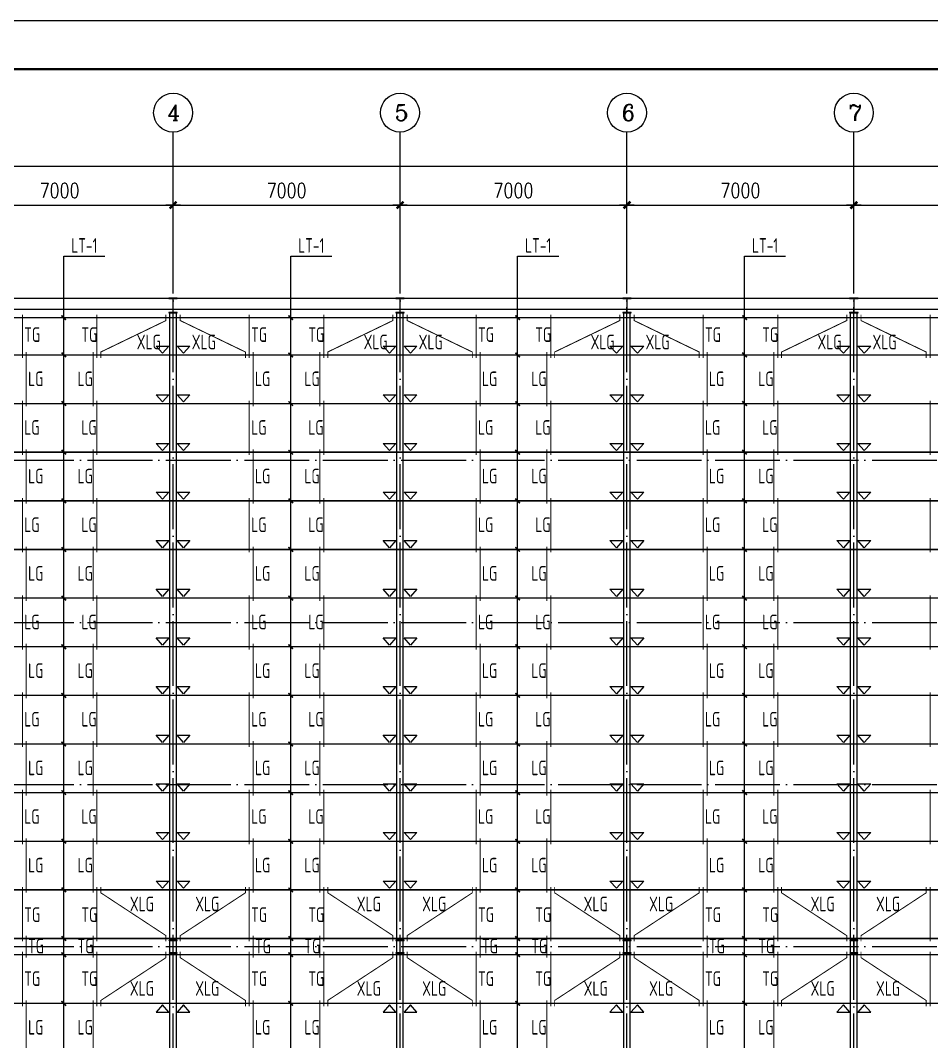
# Model space of a CAD drawing. Header units: millimetres. Extents: x 19781 to 898973, y -947928 to -267362.
# Drawn here: x 460426 to 488533, y -604299 to -572803 of the extents above; entities that cross this region are included whole.
import ezdxf

# ---------------------------------------------------------------- set-up
doc = ezdxf.new("R2010")
doc.units = ezdxf.units.MM
doc.header["$LTSCALE"] = 100
doc.linetypes.add('CENTER', pattern=[50.8, 31.75, -6.35, 6.35, -6.35])
doc.linetypes.add('DOTE', pattern=[2.42, 2, -0.2, 0.02, -0.2])
doc.layers.get('0').update_dxf_attribs({"lineweight": 18})
for name, color, linetype, lineweight in [('10', 7, 'Continuous', 18), ('AXIS', 3, 'Continuous', 18), ('AXIS_TEXT', 7, 'Continuous', 18), ('BORDER', 7, 'Continuous', 18), ('C', 6, 'CENTER', 18), ('DOTE', 1, 'DOTE', 18), ('PUB_DIM', 3, 'Continuous', 18), ('THICK', 6, 'Continuous', 18), ('卫浴', 7, 'Continuous', 18), ('数字', 3, 'Continuous', 20), ('构件号', 1, 'Continuous', 18), ('系杆支撑', 2, 'Continuous', 18), ('钢柱', 4, 'Continuous', 20), ('钢梁', 4, 'Continuous', 5)]:
    doc.layers.add(name, color=color, linetype=linetype, lineweight=lineweight)
doc.styles.add('_TCH_AXIS', font='complex.shx', dxfattribs={"bigfont": 'gbcbig.shx'})
doc.styles.add('COMPLEX', font='complex.shx', dxfattribs={"bigfont": 'gbcbig.shx'})
doc.styles.add('dim_font', font='simplex.shx', dxfattribs={"width": 0.8, "bigfont": 'gbcbig.shx'})
doc.styles.add('TSSD_REIN', font='tssdeng.shx', dxfattribs={"width": 0.7, "bigfont": 'hztxt.shx'})
doc.dimstyles.new('DIMN150', dxfattribs={"dimscale": 1.5, "dimtxt": 300, "dimasz": 1, "dimexe": 250, "dimexo": 300, "dimgap": 150, "dimtad": 1, "dimdec": 0, "dimzin": 0, "dimdsep": 46, "dimtxsty": 'dim_font', "dimblk": '_CAXARROW', "dimcen": 0.09, "dimdle": 2, "dimclrt": 7, "dimadec": 0, "dimazin": 0, "dimtfac": 1, "dimtdec": 0, "dimtix": 1, "dimtmove": 2, "dimatfit": 3, "dimfxl": 1, "dimtolj": 1, "dimtzin": 0, "dimarcsym": 0})
pattern_1 = [(45, (0, 0), (-7.07106781, 7.07106781), []), (45, (0, 2.5), (-7.07106781, 7.07106781), [])]

# ---------------------------------------------------------------- blocks, each defined once
blk = doc.blocks.new('_DIMX')
blk.add_line((-150, 0), (150, 0))
blk.add_lwpolyline([(-70, -70, 50, 50, 0), (70, 70, 50, 50, 0)], format="xyseb")
blk = doc.blocks.new('*X147')
at = {"layer": 'AXIS', "color": 0, "lineweight": -2, "transparency": 16777216}
for p, q in [((458136, -579920), (458136, -578123)), ((465136, -579920), (465136, -578123)), ((458138, -578498), (465135, -578498))]:
    blk.add_line(p, q, dxfattribs=at)
at = {"layer": 'AXIS', "color": 0, "lineweight": -2, "transparency": 16777216, "xscale": 1.5, "yscale": 1.5, "zscale": 1.5, "rotation": 180}
blk.add_blockref('_DIMX', (458136, -578498), dxfattribs=at)
at = {"layer": 'AXIS', "color": 0, "lineweight": -2, "transparency": 16777216, "xscale": 1.5, "yscale": 1.5, "zscale": 1.5}
blk.add_blockref('_DIMX', (465136, -578498), dxfattribs=at)
at = {"layer": 'AXIS', "color": 7, "transparency": 16777216, "insert": (461636, -578048), "char_height": 450, "width": 3805.71, "attachment_point": 5, "style": 'dim_font'}
blk.add_mtext('7000', dxfattribs=at)
blk = doc.blocks.new('_CAXARROW')
blk.add_hatch(color=0).paths.add_polyline_path([(0, 0), (-1, 0.125), (-1, -0.125)], flags=0)
blk = doc.blocks.new('*X148')
at = {"layer": 'AXIS', "color": 0, "lineweight": -2, "transparency": 16777216}
for p, q in [((465136, -579920), (465136, -578123)), ((472136, -579920), (472136, -578123)), ((465138, -578498), (472135, -578498))]:
    blk.add_line(p, q, dxfattribs=at)
at = {"layer": 'AXIS', "color": 0, "lineweight": -2, "transparency": 16777216, "xscale": 1.5, "yscale": 1.5, "zscale": 1.5, "rotation": 180}
blk.add_blockref('_DIMX', (465136, -578498), dxfattribs=at)
at = {"layer": 'AXIS', "color": 0, "lineweight": -2, "transparency": 16777216, "xscale": 1.5, "yscale": 1.5, "zscale": 1.5}
blk.add_blockref('_DIMX', (472136, -578498), dxfattribs=at)
at = {"layer": 'AXIS', "color": 7, "transparency": 16777216, "insert": (468636, -578048), "char_height": 450, "width": 3805.71, "attachment_point": 5, "style": 'dim_font'}
blk.add_mtext('7000', dxfattribs=at)
blk = doc.blocks.new('*X149')
at = {"layer": 'AXIS', "color": 0, "lineweight": -2, "transparency": 16777216}
for p, q in [((472136, -579920), (472136, -578123)), ((479136, -579920), (479136, -578123)), ((472138, -578498), (479135, -578498))]:
    blk.add_line(p, q, dxfattribs=at)
at = {"layer": 'AXIS', "color": 0, "lineweight": -2, "transparency": 16777216, "xscale": 1.5, "yscale": 1.5, "zscale": 1.5, "rotation": 180}
blk.add_blockref('_DIMX', (472136, -578498), dxfattribs=at)
at = {"layer": 'AXIS', "color": 0, "lineweight": -2, "transparency": 16777216, "xscale": 1.5, "yscale": 1.5, "zscale": 1.5}
blk.add_blockref('_DIMX', (479136, -578498), dxfattribs=at)
at = {"layer": 'AXIS', "color": 7, "transparency": 16777216, "insert": (475636, -578048), "char_height": 450, "width": 3805.71, "attachment_point": 5, "style": 'dim_font'}
blk.add_mtext('7000', dxfattribs=at)
blk = doc.blocks.new('*X150')
at = {"layer": 'AXIS', "color": 0, "lineweight": -2, "transparency": 16777216}
for p, q in [((479136, -579920), (479136, -578123)), ((486136, -579920), (486136, -578123)), ((479138, -578498), (486135, -578498))]:
    blk.add_line(p, q, dxfattribs=at)
at = {"layer": 'AXIS', "color": 0, "lineweight": -2, "transparency": 16777216, "xscale": 1.5, "yscale": 1.5, "zscale": 1.5, "rotation": 180}
blk.add_blockref('_DIMX', (479136, -578498), dxfattribs=at)
at = {"layer": 'AXIS', "color": 0, "lineweight": -2, "transparency": 16777216, "xscale": 1.5, "yscale": 1.5, "zscale": 1.5}
blk.add_blockref('_DIMX', (486136, -578498), dxfattribs=at)
at = {"layer": 'AXIS', "color": 7, "transparency": 16777216, "insert": (482636, -578048), "char_height": 450, "width": 3805.71, "attachment_point": 5, "style": 'dim_font'}
blk.add_mtext('7000', dxfattribs=at)
blk = doc.blocks.new('*X151')
at = {"layer": 'AXIS', "color": 0, "lineweight": -2, "transparency": 16777216}
for p, q in [((486136, -579920), (486136, -578123)), ((493136, -579920), (493136, -578123)), ((486138, -578498), (493135, -578498))]:
    blk.add_line(p, q, dxfattribs=at)
at = {"layer": 'AXIS', "color": 0, "lineweight": -2, "transparency": 16777216, "xscale": 1.5, "yscale": 1.5, "zscale": 1.5, "rotation": 180}
blk.add_blockref('_DIMX', (486136, -578498), dxfattribs=at)
at = {"layer": 'AXIS', "color": 0, "lineweight": -2, "transparency": 16777216, "xscale": 1.5, "yscale": 1.5, "zscale": 1.5}
blk.add_blockref('_DIMX', (493136, -578498), dxfattribs=at)
at = {"layer": 'AXIS', "color": 7, "transparency": 16777216, "insert": (489636, -578048), "char_height": 450, "width": 3805.71, "attachment_point": 5, "style": 'dim_font'}
blk.add_mtext('7000', dxfattribs=at)
blk = doc.blocks.new('_AXISO')
blk.add_circle((0, 0), 0.5)
at = {"layer": 'AXIS_TEXT', "style": 'COMPLEX', "width": 1.04167}
blk.add_attdef('A', (-0.25, -0.28), '', height=0.56, dxfattribs=at)
blk = doc.blocks.new('*X160')
at = {"layer": 'AXIS', "color": 0, "lineweight": -2, "transparency": 16777216}
for p, q in [((444136, -579620), (444136, -576923)), ((542136, -579620), (542136, -576923)), ((444138, -577298), (542135, -577298))]:
    blk.add_line(p, q, dxfattribs=at)
at = {"layer": 'AXIS', "color": 0, "lineweight": -2, "transparency": 16777216, "xscale": 1.5, "yscale": 1.5, "zscale": 1.5, "rotation": 180}
blk.add_blockref('_DIMX', (444136, -577298), dxfattribs=at)
at = {"layer": 'AXIS', "color": 0, "lineweight": -2, "transparency": 16777216, "xscale": 1.5, "yscale": 1.5, "zscale": 1.5}
blk.add_blockref('_DIMX', (542136, -577298), dxfattribs=at)
at = {"layer": 'AXIS', "color": 7, "transparency": 16777216, "insert": (493136, -576848), "char_height": 450, "width": 4834.29, "attachment_point": 5, "style": 'dim_font'}
blk.add_mtext('98000', dxfattribs=at)

msp = doc.modelspace()

# ---------------------------------------------------------------- hatches: boundary and pattern name
at = {"layer": '10', "ltscale": 100}
h = msp.add_hatch(dxfattribs=at)
h.set_pattern_fill('金属', color=256, style=0, pattern_type=0)
h.set_pattern_definition(pattern_1)
h.paths.add_polyline_path([(465140.21, -581382.05), (465266.21, -581382.05), (465266.21, -581370.05), (465006.21, -581370.05), (465006.21, -581382.05), (465132.21, -581382.05), (465132.21, -581808.05), (465006.21, -581808.05), (465006.21, -581820.05), (465266.21, -581820.05), (465266.21, -581808.05), (465140.21, -581808.05)], flags=0)
h = msp.add_hatch(dxfattribs=at)
h.set_pattern_fill('金属', color=256, style=0, pattern_type=0)
h.set_pattern_definition(pattern_1)
h.paths.add_polyline_path([(472140.21, -581382.05), (472266.21, -581382.05), (472266.21, -581370.05), (472006.21, -581370.05), (472006.21, -581382.05), (472132.21, -581382.05), (472132.21, -581808.05), (472006.21, -581808.05), (472006.21, -581820.05), (472266.21, -581820.05), (472266.21, -581808.05), (472140.21, -581808.05)], flags=0)
h = msp.add_hatch(dxfattribs=at)
h.set_pattern_fill('金属', color=256, style=0, pattern_type=0)
h.set_pattern_definition(pattern_1)
h.paths.add_polyline_path([(479140.21, -581382.05), (479266.21, -581382.05), (479266.21, -581370.05), (479006.21, -581370.05), (479006.21, -581382.05), (479132.21, -581382.05), (479132.21, -581808.05), (479006.21, -581808.05), (479006.21, -581820.05), (479266.21, -581820.05), (479266.21, -581808.05), (479140.21, -581808.05)], flags=0)
h = msp.add_hatch(dxfattribs=at)
h.set_pattern_fill('金属', color=256, style=0, pattern_type=0)
h.set_pattern_definition(pattern_1)
h.paths.add_polyline_path([(486140.21, -581382.05), (486266.21, -581382.05), (486266.21, -581370.05), (486006.21, -581370.05), (486006.21, -581382.05), (486132.21, -581382.05), (486132.21, -581808.05), (486006.21, -581808.05), (486006.21, -581820.05), (486266.21, -581820.05), (486266.21, -581808.05), (486140.21, -581808.05)], flags=0)
h = msp.add_hatch(dxfattribs=at)
h.set_pattern_fill('金属', color=256, style=0, pattern_type=0)
h.set_pattern_definition(pattern_1)
h.paths.add_polyline_path([(465140.21, -601182.05), (465261.21, -601182.05), (465261.21, -601170.05), (465011.21, -601170.05), (465011.21, -601182.05), (465132.21, -601182.05), (465132.21, -601558.05), (465011.21, -601558.05), (465011.21, -601570.05), (465261.21, -601570.05), (465261.21, -601558.05), (465140.21, -601558.05)], flags=0)
h = msp.add_hatch(dxfattribs=at)
h.set_pattern_fill('金属', color=256, style=0, pattern_type=0)
h.set_pattern_definition(pattern_1)
h.paths.add_polyline_path([(472140.21, -601182.05), (472261.21, -601182.05), (472261.21, -601170.05), (472011.21, -601170.05), (472011.21, -601182.05), (472132.21, -601182.05), (472132.21, -601558.05), (472011.21, -601558.05), (472011.21, -601570.05), (472261.21, -601570.05), (472261.21, -601558.05), (472140.21, -601558.05)], flags=0)
h = msp.add_hatch(dxfattribs=at)
h.set_pattern_fill('金属', color=256, style=0, pattern_type=0)
h.set_pattern_definition(pattern_1)
h.paths.add_polyline_path([(479140.21, -601182.05), (479261.21, -601182.05), (479261.21, -601170.05), (479011.21, -601170.05), (479011.21, -601182.05), (479132.21, -601182.05), (479132.21, -601558.05), (479011.21, -601558.05), (479011.21, -601570.05), (479261.21, -601570.05), (479261.21, -601558.05), (479140.21, -601558.05)], flags=0)
h = msp.add_hatch(dxfattribs=at)
h.set_pattern_fill('金属', color=256, style=0, pattern_type=0)
h.set_pattern_definition(pattern_1)
h.paths.add_polyline_path([(486140.21, -601182.05), (486261.21, -601182.05), (486261.21, -601170.05), (486011.21, -601170.05), (486011.21, -601182.05), (486132.21, -601182.05), (486132.21, -601558.05), (486011.21, -601558.05), (486011.21, -601570.05), (486261.21, -601570.05), (486261.21, -601558.05), (486140.21, -601558.05)], flags=0)

# ---------------------------------------------------------------- linework, layer by layer
at = {"layer": 'AXIS'}
for p, q in [((465136.21, -580370.05), (465136.21, -576248.05)), ((472136.21, -580370.05), (472136.21, -576248.05)), ((479136.21, -580370.05), (479136.21, -576248.05)), ((486136.21, -580370.05), (486136.21, -576248.05))]:
    msp.add_line(p, q, dxfattribs=at)
at = {"layer": 'BORDER'}
msp.add_lwpolyline([(431826, -635802.53), (431826, -572802.53), (565476, -572802.53), (565476, -635802.53)], close=True, dxfattribs=at)
msp.add_lwpolyline([(435576, -634302.53, 75, 75, 0), (435576, -574302.53, 75, 75, 0), (563976, -574302.53, 75, 75, 0), (563976, -634302.53, 75, 75, 0)], format="xyseb", close=True, dxfattribs=at)
at = {"layer": 'C'}
for points in [[(461694.21, -581900.05, 50, 50, 0), (461834.21, -582040.05, 50, 50, 0)], [(468694.21, -581900.05, 50, 50, 0), (468834.21, -582040.05, 50, 50, 0)], [(475694.21, -581900.05, 50, 50, 0), (475834.21, -582040.05, 50, 50, 0)], [(482694.21, -581900.05, 50, 50, 0), (482834.21, -582040.05, 50, 50, 0)], [(461694.21, -583050.05, 50, 50, 0), (461834.21, -583190.05, 50, 50, 0)], [(468694.21, -583050.05, 50, 50, 0), (468834.21, -583190.05, 50, 50, 0)], [(475694.21, -583050.05, 50, 50, 0), (475834.21, -583190.05, 50, 50, 0)], [(482694.21, -583050.05, 50, 50, 0), (482834.21, -583190.05, 50, 50, 0)], [(461694.21, -584550.05, 50, 50, 0), (461834.21, -584690.05, 50, 50, 0)], [(468694.21, -584550.05, 50, 50, 0), (468834.21, -584690.05, 50, 50, 0)], [(475694.21, -584550.05, 50, 50, 0), (475834.21, -584690.05, 50, 50, 0)], [(482694.21, -584550.05, 50, 50, 0), (482834.21, -584690.05, 50, 50, 0)], [(461694.21, -586050.05, 50, 50, 0), (461834.21, -586190.05, 50, 50, 0)], [(468694.21, -586050.05, 50, 50, 0), (468834.21, -586190.05, 50, 50, 0)], [(475694.21, -586050.05, 50, 50, 0), (475834.21, -586190.05, 50, 50, 0)], [(482694.21, -586050.05, 50, 50, 0), (482834.21, -586190.05, 50, 50, 0)], [(461694.21, -587550.05, 50, 50, 0), (461834.21, -587690.05, 50, 50, 0)], [(468694.21, -587550.05, 50, 50, 0), (468834.21, -587690.05, 50, 50, 0)], [(475694.21, -587550.05, 50, 50, 0), (475834.21, -587690.05, 50, 50, 0)], [(482694.21, -587550.05, 50, 50, 0), (482834.21, -587690.05, 50, 50, 0)], [(461694.21, -589050.05, 50, 50, 0), (461834.21, -589190.05, 50, 50, 0)], [(468694.21, -589050.05, 50, 50, 0), (468834.21, -589190.05, 50, 50, 0)], [(475694.21, -589050.05, 50, 50, 0), (475834.21, -589190.05, 50, 50, 0)], [(482694.21, -589050.05, 50, 50, 0), (482834.21, -589190.05, 50, 50, 0)], [(461694.21, -590550.05, 50, 50, 0), (461834.21, -590690.05, 50, 50, 0)], [(468694.21, -590550.05, 50, 50, 0), (468834.21, -590690.05, 50, 50, 0)], [(475694.21, -590550.05, 50, 50, 0), (475834.21, -590690.05, 50, 50, 0)], [(482694.21, -590550.05, 50, 50, 0), (482834.21, -590690.05, 50, 50, 0)], [(461694.21, -592050.05, 50, 50, 0), (461834.21, -592190.05, 50, 50, 0)], [(468694.21, -592050.05, 50, 50, 0), (468834.21, -592190.05, 50, 50, 0)], [(475694.21, -592050.05, 50, 50, 0), (475834.21, -592190.05, 50, 50, 0)], [(482694.21, -592050.05, 50, 50, 0), (482834.21, -592190.05, 50, 50, 0)], [(461694.21, -593550.05, 50, 50, 0), (461834.21, -593690.05, 50, 50, 0)], [(468694.21, -593550.05, 50, 50, 0), (468834.21, -593690.05, 50, 50, 0)], [(475694.21, -593550.05, 50, 50, 0), (475834.21, -593690.05, 50, 50, 0)], [(482694.21, -593550.05, 50, 50, 0), (482834.21, -593690.05, 50, 50, 0)], [(461694.21, -595050.05, 50, 50, 0), (461834.21, -595190.05, 50, 50, 0)], [(468694.21, -595050.05, 50, 50, 0), (468834.21, -595190.05, 50, 50, 0)], [(475694.21, -595050.05, 50, 50, 0), (475834.21, -595190.05, 50, 50, 0)], [(482694.21, -595050.05, 50, 50, 0), (482834.21, -595190.05, 50, 50, 0)], [(461694.21, -596550.05, 50, 50, 0), (461834.21, -596690.05, 50, 50, 0)], [(468694.21, -596550.05, 50, 50, 0), (468834.21, -596690.05, 50, 50, 0)], [(475694.21, -596550.05, 50, 50, 0), (475834.21, -596690.05, 50, 50, 0)], [(482694.21, -596550.05, 50, 50, 0), (482834.21, -596690.05, 50, 50, 0)], [(461694.21, -598050.05, 50, 50, 0), (461834.21, -598190.05, 50, 50, 0)], [(468694.21, -598050.05, 50, 50, 0), (468834.21, -598190.05, 50, 50, 0)], [(475694.21, -598050.05, 50, 50, 0), (475834.21, -598190.05, 50, 50, 0)], [(482694.21, -598050.05, 50, 50, 0), (482834.21, -598190.05, 50, 50, 0)], [(461694.21, -599550.05, 50, 50, 0), (461834.21, -599690.05, 50, 50, 0)], [(468694.21, -599550.05, 50, 50, 0), (468834.21, -599690.05, 50, 50, 0)], [(475694.21, -599550.05, 50, 50, 0), (475834.21, -599690.05, 50, 50, 0)], [(482694.21, -599550.05, 50, 50, 0), (482834.21, -599690.05, 50, 50, 0)], [(461694.21, -601050.05, 50, 50, 0), (461834.21, -601190.05, 50, 50, 0)], [(468694.21, -601050.05, 50, 50, 0), (468834.21, -601190.05, 50, 50, 0)], [(475694.21, -601050.05, 50, 50, 0), (475834.21, -601190.05, 50, 50, 0)], [(482694.21, -601050.05, 50, 50, 0), (482834.21, -601190.05, 50, 50, 0)], [(461694.21, -601550.05, 50, 50, 0), (461834.21, -601690.05, 50, 50, 0)], [(468694.21, -601550.05, 50, 50, 0), (468834.21, -601690.05, 50, 50, 0)], [(475694.21, -601550.05, 50, 50, 0), (475834.21, -601690.05, 50, 50, 0)], [(482694.21, -601550.05, 50, 50, 0), (482834.21, -601690.05, 50, 50, 0)], [(461694.21, -603050.05, 50, 50, 0), (461834.21, -603190.05, 50, 50, 0)], [(468694.21, -603050.05, 50, 50, 0), (468834.21, -603190.05, 50, 50, 0)], [(475694.21, -603050.05, 50, 50, 0), (475834.21, -603190.05, 50, 50, 0)], [(482694.21, -603050.05, 50, 50, 0), (482834.21, -603190.05, 50, 50, 0)]]:
    msp.add_lwpolyline(points, format="xyseb", dxfattribs=at)
at = {"layer": 'DOTE', "linetype": 'DOTE', "ltscale": 10}
for p, q in [((465136.21, -622370.05), (465136.21, -580370.05)), ((472136.21, -622370.05), (472136.21, -580370.05)), ((479136.21, -622370.05), (479136.21, -580370.05)), ((486136.21, -622370.05), (486136.21, -580370.05)), ((443136.21, -581370.05), (543136.21, -581370.05)), ((443136.21, -586370.05), (543136.21, -586370.05)), ((443136.21, -591370.05), (543136.21, -591370.05)), ((443136.21, -596370.05), (543136.21, -596370.05)), ((443136.21, -601370.05), (543136.21, -601370.05))]:
    msp.add_line(p, q, dxfattribs=at)
at = {"layer": 'PUB_DIM', "color": 6, "linetype": 'Continuous'}
for points in [[(465009.39, -582847.79), (464811.04, -583070.41), (464612.68, -582847.79)], [(465656.39, -582847.79), (465458.04, -583070.41), (465259.68, -582847.79)], [(472009.39, -582847.79), (471811.04, -583070.41), (471612.68, -582847.79)], [(472656.39, -582847.79), (472458.04, -583070.41), (472259.68, -582847.79)], [(479009.39, -582847.79), (478811.04, -583070.41), (478612.68, -582847.79)], [(479656.39, -582847.79), (479458.04, -583070.41), (479259.68, -582847.79)], [(486009.39, -582847.79), (485811.04, -583070.41), (485612.68, -582847.79)], [(486656.39, -582847.79), (486458.04, -583070.41), (486259.68, -582847.79)], [(465009.39, -584347.79), (464811.04, -584570.41), (464612.68, -584347.79)], [(465656.39, -584347.79), (465458.04, -584570.41), (465259.68, -584347.79)], [(472009.39, -584347.79), (471811.04, -584570.41), (471612.68, -584347.79)], [(472656.39, -584347.79), (472458.04, -584570.41), (472259.68, -584347.79)], [(479009.39, -584347.79), (478811.04, -584570.41), (478612.68, -584347.79)], [(479656.39, -584347.79), (479458.04, -584570.41), (479259.68, -584347.79)], [(486009.39, -584347.79), (485811.04, -584570.41), (485612.68, -584347.79)], [(486656.39, -584347.79), (486458.04, -584570.41), (486259.68, -584347.79)], [(465009.39, -585847.79), (464811.04, -586070.41), (464612.68, -585847.79)], [(465656.39, -585847.79), (465458.04, -586070.41), (465259.68, -585847.79)], [(472009.39, -585847.79), (471811.04, -586070.41), (471612.68, -585847.79)], [(472656.39, -585847.79), (472458.04, -586070.41), (472259.68, -585847.79)], [(479009.39, -585847.79), (478811.04, -586070.41), (478612.68, -585847.79)], [(479656.39, -585847.79), (479458.04, -586070.41), (479259.68, -585847.79)], [(486009.39, -585847.79), (485811.04, -586070.41), (485612.68, -585847.79)], [(486656.39, -585847.79), (486458.04, -586070.41), (486259.68, -585847.79)], [(465009.39, -587347.79), (464811.04, -587570.41), (464612.68, -587347.79)], [(465656.39, -587347.79), (465458.04, -587570.41), (465259.68, -587347.79)], [(472009.39, -587347.79), (471811.04, -587570.41), (471612.68, -587347.79)], [(472656.39, -587347.79), (472458.04, -587570.41), (472259.68, -587347.79)], [(479009.39, -587347.79), (478811.04, -587570.41), (478612.68, -587347.79)], [(479656.39, -587347.79), (479458.04, -587570.41), (479259.68, -587347.79)], [(486009.39, -587347.79), (485811.04, -587570.41), (485612.68, -587347.79)], [(486656.39, -587347.79), (486458.04, -587570.41), (486259.68, -587347.79)], [(465009.39, -588847.79), (464811.04, -589070.41), (464612.68, -588847.79)], [(465656.39, -588847.79), (465458.04, -589070.41), (465259.68, -588847.79)], [(472009.39, -588847.79), (471811.04, -589070.41), (471612.68, -588847.79)], [(472656.39, -588847.79), (472458.04, -589070.41), (472259.68, -588847.79)], [(479009.39, -588847.79), (478811.04, -589070.41), (478612.68, -588847.79)], [(479656.39, -588847.79), (479458.04, -589070.41), (479259.68, -588847.79)], [(486009.39, -588847.79), (485811.04, -589070.41), (485612.68, -588847.79)], [(486656.39, -588847.79), (486458.04, -589070.41), (486259.68, -588847.79)], [(465009.39, -590347.79), (464811.04, -590570.41), (464612.68, -590347.79)], [(465656.39, -590347.79), (465458.04, -590570.41), (465259.68, -590347.79)], [(472009.39, -590347.79), (471811.04, -590570.41), (471612.68, -590347.79)], [(472656.39, -590347.79), (472458.04, -590570.41), (472259.68, -590347.79)], [(479009.39, -590347.79), (478811.04, -590570.41), (478612.68, -590347.79)], [(479656.39, -590347.79), (479458.04, -590570.41), (479259.68, -590347.79)], [(486009.39, -590347.79), (485811.04, -590570.41), (485612.68, -590347.79)], [(486656.39, -590347.79), (486458.04, -590570.41), (486259.68, -590347.79)], [(465009.39, -591847.79), (464811.04, -592070.41), (464612.68, -591847.79)], [(465656.39, -591847.79), (465458.04, -592070.41), (465259.68, -591847.79)], [(472009.39, -591847.79), (471811.04, -592070.41), (471612.68, -591847.79)], [(472656.39, -591847.79), (472458.04, -592070.41), (472259.68, -591847.79)], [(479009.39, -591847.79), (478811.04, -592070.41), (478612.68, -591847.79)], [(479656.39, -591847.79), (479458.04, -592070.41), (479259.68, -591847.79)], [(486009.39, -591847.79), (485811.04, -592070.41), (485612.68, -591847.79)], [(486656.39, -591847.79), (486458.04, -592070.41), (486259.68, -591847.79)], [(465009.39, -593347.79), (464811.04, -593570.41), (464612.68, -593347.79)], [(465656.39, -593347.79), (465458.04, -593570.41), (465259.68, -593347.79)], [(472009.39, -593347.79), (471811.04, -593570.41), (471612.68, -593347.79)], [(472656.39, -593347.79), (472458.04, -593570.41), (472259.68, -593347.79)], [(479009.39, -593347.79), (478811.04, -593570.41), (478612.68, -593347.79)], [(479656.39, -593347.79), (479458.04, -593570.41), (479259.68, -593347.79)], [(486009.39, -593347.79), (485811.04, -593570.41), (485612.68, -593347.79)], [(486656.39, -593347.79), (486458.04, -593570.41), (486259.68, -593347.79)], [(465009.39, -594847.79), (464811.04, -595070.41), (464612.68, -594847.79)], [(465656.39, -594847.79), (465458.04, -595070.41), (465259.68, -594847.79)], [(472009.39, -594847.79), (471811.04, -595070.41), (471612.68, -594847.79)], [(472656.39, -594847.79), (472458.04, -595070.41), (472259.68, -594847.79)], [(479009.39, -594847.79), (478811.04, -595070.41), (478612.68, -594847.79)], [(479656.39, -594847.79), (479458.04, -595070.41), (479259.68, -594847.79)], [(486009.39, -594847.79), (485811.04, -595070.41), (485612.68, -594847.79)], [(486656.39, -594847.79), (486458.04, -595070.41), (486259.68, -594847.79)], [(465009.39, -596347.79), (464811.04, -596570.41), (464612.68, -596347.79)], [(465656.39, -596347.79), (465458.04, -596570.41), (465259.68, -596347.79)], [(472009.39, -596347.79), (471811.04, -596570.41), (471612.68, -596347.79)], [(472656.39, -596347.79), (472458.04, -596570.41), (472259.68, -596347.79)], [(479009.39, -596347.79), (478811.04, -596570.41), (478612.68, -596347.79)], [(479656.39, -596347.79), (479458.04, -596570.41), (479259.68, -596347.79)], [(486009.39, -596347.79), (485811.04, -596570.41), (485612.68, -596347.79)], [(486656.39, -596347.79), (486458.04, -596570.41), (486259.68, -596347.79)], [(465009.39, -597847.79), (464811.04, -598070.41), (464612.68, -597847.79)], [(465656.39, -597847.79), (465458.04, -598070.41), (465259.68, -597847.79)], [(472009.39, -597847.79), (471811.04, -598070.41), (471612.68, -597847.79)], [(472656.39, -597847.79), (472458.04, -598070.41), (472259.68, -597847.79)], [(479009.39, -597847.79), (478811.04, -598070.41), (478612.68, -597847.79)], [(479656.39, -597847.79), (479458.04, -598070.41), (479259.68, -597847.79)], [(486009.39, -597847.79), (485811.04, -598070.41), (485612.68, -597847.79)], [(486656.39, -597847.79), (486458.04, -598070.41), (486259.68, -597847.79)], [(465009.39, -599347.79), (464811.04, -599570.41), (464612.68, -599347.79)], [(465656.39, -599347.79), (465458.04, -599570.41), (465259.68, -599347.79)], [(472009.39, -599347.79), (471811.04, -599570.41), (471612.68, -599347.79)], [(472656.39, -599347.79), (472458.04, -599570.41), (472259.68, -599347.79)], [(479009.39, -599347.79), (478811.04, -599570.41), (478612.68, -599347.79)], [(479656.39, -599347.79), (479458.04, -599570.41), (479259.68, -599347.79)], [(486009.39, -599347.79), (485811.04, -599570.41), (485612.68, -599347.79)], [(486656.39, -599347.79), (486458.04, -599570.41), (486259.68, -599347.79)], [(465009.39, -603392.32), (464811.04, -603169.69), (464612.68, -603392.32)], [(465656.39, -603392.32), (465458.04, -603169.69), (465259.68, -603392.32)], [(472009.39, -603392.32), (471811.04, -603169.69), (471612.68, -603392.32)], [(472656.39, -603392.32), (472458.04, -603169.69), (472259.68, -603392.32)], [(479009.39, -603392.32), (478811.04, -603169.69), (478612.68, -603392.32)], [(479656.39, -603392.32), (479458.04, -603169.69), (479259.68, -603392.32)], [(486009.39, -603392.32), (485811.04, -603169.69), (485612.68, -603392.32)], [(486656.39, -603392.32), (486458.04, -603169.69), (486259.68, -603392.32)]]:
    msp.add_lwpolyline(points, close=True, dxfattribs=at)
at = {"layer": 'THICK', "ltscale": 100}
for p, q in [((461764.21, -620770.05), (461764.21, -580069.48)), ((461764.21, -580069.48), (463030.21, -580069.48)), ((468764.21, -620770.05), (468764.21, -580069.48)), ((468764.21, -580069.48), (470030.21, -580069.48)), ((475764.21, -620770.05), (475764.21, -580069.48)), ((475764.21, -580069.48), (477030.21, -580069.48)), ((482764.21, -620770.05), (482764.21, -580069.48)), ((482764.21, -580069.48), (484030.21, -580069.48))]:
    msp.add_line(p, q, dxfattribs=at)
at = {"layer": '卫浴', "ltscale": 100}
msp.add_lwpolyline([(542136.21, -581370.05), (542136.21, -581720.05), (444136.21, -581720.05), (444136.21, -581370.05)], close=True, dxfattribs=at)
at = {"layer": '构件号'}
for points in [[(542136.21, -581970.05, 45, 45, 0), (444136.21, -581970.05, 45, 45, 0)], [(542136.21, -583120.05, 45, 45, 0), (444136.21, -583120.05, 45, 45, 0)], [(542136.21, -584620.05, 45, 45, 0), (444136.21, -584620.05, 45, 45, 0)], [(542136.21, -586120.05, 45, 45, 0), (444136.21, -586120.05, 45, 45, 0)], [(542136.21, -587620.05, 45, 45, 0), (444136.21, -587620.05, 45, 45, 0)], [(542136.21, -589120.05, 45, 45, 0), (444136.21, -589120.05, 45, 45, 0)], [(542136.21, -590620.05, 45, 45, 0), (444136.21, -590620.05, 45, 45, 0)], [(542136.21, -592120.05, 45, 45, 0), (444136.21, -592120.05, 45, 45, 0)], [(542136.21, -593620.05, 45, 45, 0), (444136.21, -593620.05, 45, 45, 0)], [(542136.21, -595120.05, 45, 45, 0), (444136.21, -595120.05, 45, 45, 0)], [(542136.21, -596620.05, 45, 45, 0), (444136.21, -596620.05, 45, 45, 0)], [(542136.21, -598120.05, 45, 45, 0), (444136.21, -598120.05, 45, 45, 0)], [(542136.21, -599620.05, 45, 45, 0), (444136.21, -599620.05, 45, 45, 0)], [(542136.21, -601120.05, 45, 45, 0), (444136.21, -601120.05, 45, 45, 0)], [(542136.21, -601620.05, 45, 45, 0), (444136.21, -601620.05, 45, 45, 0)], [(542136.21, -603120.05, 45, 45, 0), (444136.21, -603120.05, 45, 45, 0)]]:
    msp.add_lwpolyline(points, format="xyseb", dxfattribs=at)
at = {"layer": '系杆支撑'}
for points in [[(460486.21, -583210.21, 30, 30, 0), (460486.21, -581880.24, 30, 30, 0)], [(462786.21, -583210.21, 30, 30, 0), (462786.21, -581880.24, 30, 30, 0)], [(464916.09, -581880.24, 30, 30, 0), (464916.09, -582059.87, 30, 30, 0), (462906.21, -583029.89, 30, 30, 0), (462906.21, -583210.21, 30, 30, 0)], [(465356.33, -581880.24, 30, 30, 0), (465356.33, -582059.87, 30, 30, 0), (467366.21, -583029.89, 30, 30, 0), (467366.21, -583210.21, 30, 30, 0)], [(467486.21, -583210.21, 30, 30, 0), (467486.21, -581880.24, 30, 30, 0)], [(469786.21, -583210.21, 30, 30, 0), (469786.21, -581880.24, 30, 30, 0)], [(471916.09, -581880.24, 30, 30, 0), (471916.09, -582059.87, 30, 30, 0), (469906.21, -583029.89, 30, 30, 0), (469906.21, -583210.21, 30, 30, 0)], [(472356.33, -581880.24, 30, 30, 0), (472356.33, -582059.87, 30, 30, 0), (474366.21, -583029.89, 30, 30, 0), (474366.21, -583210.21, 30, 30, 0)], [(474486.21, -583210.21, 30, 30, 0), (474486.21, -581880.24, 30, 30, 0)], [(476786.21, -583210.21, 30, 30, 0), (476786.21, -581880.24, 30, 30, 0)], [(478916.09, -581880.24, 30, 30, 0), (478916.09, -582059.87, 30, 30, 0), (476906.21, -583029.89, 30, 30, 0), (476906.21, -583210.21, 30, 30, 0)], [(479356.33, -581880.24, 30, 30, 0), (479356.33, -582059.87, 30, 30, 0), (481366.21, -583029.89, 30, 30, 0), (481366.21, -583210.21, 30, 30, 0)], [(481486.21, -583210.21, 30, 30, 0), (481486.21, -581880.24, 30, 30, 0)], [(483786.21, -583210.21, 30, 30, 0), (483786.21, -581880.24, 30, 30, 0)], [(485916.09, -581880.24, 30, 30, 0), (485916.09, -582059.87, 30, 30, 0), (483906.21, -583029.89, 30, 30, 0), (483906.21, -583210.21, 30, 30, 0)], [(486356.33, -581880.24, 30, 30, 0), (486356.33, -582059.87, 30, 30, 0), (488366.21, -583029.89, 30, 30, 0), (488366.21, -583210.21, 30, 30, 0)], [(488486.21, -583210.21, 30, 30, 0), (488486.21, -581880.24, 30, 30, 0)], [(460606.21, -584710.21, 30, 30, 0), (460606.21, -583030.24, 30, 30, 0)], [(462666.21, -584710.21, 30, 30, 0), (462666.21, -583030.24, 30, 30, 0)], [(467606.21, -584710.21, 30, 30, 0), (467606.21, -583030.24, 30, 30, 0)], [(469666.21, -584710.21, 30, 30, 0), (469666.21, -583030.24, 30, 30, 0)], [(474606.21, -584710.21, 30, 30, 0), (474606.21, -583030.24, 30, 30, 0)], [(476666.21, -584710.21, 30, 30, 0), (476666.21, -583030.24, 30, 30, 0)], [(481606.21, -584710.21, 30, 30, 0), (481606.21, -583030.24, 30, 30, 0)], [(483666.21, -584710.21, 30, 30, 0), (483666.21, -583030.24, 30, 30, 0)], [(460486.21, -586210.21, 30, 30, 0), (460486.21, -584530.24, 30, 30, 0)], [(462786.21, -586210.21, 30, 30, 0), (462786.21, -584530.24, 30, 30, 0)], [(467486.21, -586210.21, 30, 30, 0), (467486.21, -584530.24, 30, 30, 0)], [(469786.21, -586210.21, 30, 30, 0), (469786.21, -584530.24, 30, 30, 0)], [(474486.21, -586210.21, 30, 30, 0), (474486.21, -584530.24, 30, 30, 0)], [(476786.21, -586210.21, 30, 30, 0), (476786.21, -584530.24, 30, 30, 0)], [(481486.21, -586210.21, 30, 30, 0), (481486.21, -584530.24, 30, 30, 0)], [(483786.21, -586210.21, 30, 30, 0), (483786.21, -584530.24, 30, 30, 0)], [(488486.21, -586210.21, 30, 30, 0), (488486.21, -584530.24, 30, 30, 0)], [(460606.21, -587710.21, 30, 30, 0), (460606.21, -586030.24, 30, 30, 0)], [(462666.21, -587710.21, 30, 30, 0), (462666.21, -586030.24, 30, 30, 0)], [(467606.21, -587710.21, 30, 30, 0), (467606.21, -586030.24, 30, 30, 0)], [(469666.21, -587710.21, 30, 30, 0), (469666.21, -586030.24, 30, 30, 0)], [(474606.21, -587710.21, 30, 30, 0), (474606.21, -586030.24, 30, 30, 0)], [(476666.21, -587710.21, 30, 30, 0), (476666.21, -586030.24, 30, 30, 0)], [(481606.21, -587710.21, 30, 30, 0), (481606.21, -586030.24, 30, 30, 0)], [(483666.21, -587710.21, 30, 30, 0), (483666.21, -586030.24, 30, 30, 0)], [(460486.21, -589210.21, 30, 30, 0), (460486.21, -587530.24, 30, 30, 0)], [(462786.21, -589210.21, 30, 30, 0), (462786.21, -587530.24, 30, 30, 0)], [(467486.21, -589210.21, 30, 30, 0), (467486.21, -587530.24, 30, 30, 0)], [(469786.21, -589210.21, 30, 30, 0), (469786.21, -587530.24, 30, 30, 0)], [(474486.21, -589210.21, 30, 30, 0), (474486.21, -587530.24, 30, 30, 0)], [(476786.21, -589210.21, 30, 30, 0), (476786.21, -587530.24, 30, 30, 0)], [(481486.21, -589210.21, 30, 30, 0), (481486.21, -587530.24, 30, 30, 0)], [(483786.21, -589210.21, 30, 30, 0), (483786.21, -587530.24, 30, 30, 0)], [(488486.21, -589210.21, 30, 30, 0), (488486.21, -587530.24, 30, 30, 0)], [(460606.21, -590710.21, 30, 30, 0), (460606.21, -589030.24, 30, 30, 0)], [(462666.21, -590710.21, 30, 30, 0), (462666.21, -589030.24, 30, 30, 0)], [(467606.21, -590710.21, 30, 30, 0), (467606.21, -589030.24, 30, 30, 0)], [(469666.21, -590710.21, 30, 30, 0), (469666.21, -589030.24, 30, 30, 0)], [(474606.21, -590710.21, 30, 30, 0), (474606.21, -589030.24, 30, 30, 0)], [(476666.21, -590710.21, 30, 30, 0), (476666.21, -589030.24, 30, 30, 0)], [(481606.21, -590710.21, 30, 30, 0), (481606.21, -589030.24, 30, 30, 0)], [(483666.21, -590710.21, 30, 30, 0), (483666.21, -589030.24, 30, 30, 0)], [(460486.21, -592210.21, 30, 30, 0), (460486.21, -590530.24, 30, 30, 0)], [(462786.21, -592210.21, 30, 30, 0), (462786.21, -590530.24, 30, 30, 0)], [(467486.21, -592210.21, 30, 30, 0), (467486.21, -590530.24, 30, 30, 0)], [(469786.21, -592210.21, 30, 30, 0), (469786.21, -590530.24, 30, 30, 0)], [(474486.21, -592210.21, 30, 30, 0), (474486.21, -590530.24, 30, 30, 0)], [(476786.21, -592210.21, 30, 30, 0), (476786.21, -590530.24, 30, 30, 0)], [(481486.21, -592210.21, 30, 30, 0), (481486.21, -590530.24, 30, 30, 0)], [(483786.21, -592210.21, 30, 30, 0), (483786.21, -590530.24, 30, 30, 0)], [(488486.21, -592210.21, 30, 30, 0), (488486.21, -590530.24, 30, 30, 0)], [(460606.21, -593710.21, 30, 30, 0), (460606.21, -592030.24, 30, 30, 0)], [(462666.21, -593710.21, 30, 30, 0), (462666.21, -592030.24, 30, 30, 0)], [(467606.21, -593710.21, 30, 30, 0), (467606.21, -592030.24, 30, 30, 0)], [(469666.21, -593710.21, 30, 30, 0), (469666.21, -592030.24, 30, 30, 0)], [(474606.21, -593710.21, 30, 30, 0), (474606.21, -592030.24, 30, 30, 0)], [(476666.21, -593710.21, 30, 30, 0), (476666.21, -592030.24, 30, 30, 0)], [(481606.21, -593710.21, 30, 30, 0), (481606.21, -592030.24, 30, 30, 0)], [(483666.21, -593710.21, 30, 30, 0), (483666.21, -592030.24, 30, 30, 0)], [(460486.21, -595210.21, 30, 30, 0), (460486.21, -593530.24, 30, 30, 0)], [(462786.21, -595210.21, 30, 30, 0), (462786.21, -593530.24, 30, 30, 0)], [(467486.21, -595210.21, 30, 30, 0), (467486.21, -593530.24, 30, 30, 0)], [(469786.21, -595210.21, 30, 30, 0), (469786.21, -593530.24, 30, 30, 0)], [(474486.21, -595210.21, 30, 30, 0), (474486.21, -593530.24, 30, 30, 0)], [(476786.21, -595210.21, 30, 30, 0), (476786.21, -593530.24, 30, 30, 0)], [(481486.21, -595210.21, 30, 30, 0), (481486.21, -593530.24, 30, 30, 0)], [(483786.21, -595210.21, 30, 30, 0), (483786.21, -593530.24, 30, 30, 0)], [(488486.21, -595210.21, 30, 30, 0), (488486.21, -593530.24, 30, 30, 0)], [(460606.21, -596710.21, 30, 30, 0), (460606.21, -595030.24, 30, 30, 0)], [(462666.21, -596710.21, 30, 30, 0), (462666.21, -595030.24, 30, 30, 0)], [(467606.21, -596710.21, 30, 30, 0), (467606.21, -595030.24, 30, 30, 0)], [(469666.21, -596710.21, 30, 30, 0), (469666.21, -595030.24, 30, 30, 0)], [(474606.21, -596710.21, 30, 30, 0), (474606.21, -595030.24, 30, 30, 0)], [(476666.21, -596710.21, 30, 30, 0), (476666.21, -595030.24, 30, 30, 0)], [(481606.21, -596710.21, 30, 30, 0), (481606.21, -595030.24, 30, 30, 0)], [(483666.21, -596710.21, 30, 30, 0), (483666.21, -595030.24, 30, 30, 0)], [(460486.21, -598210.21, 30, 30, 0), (460486.21, -596530.24, 30, 30, 0)], [(462786.21, -598210.21, 30, 30, 0), (462786.21, -596530.24, 30, 30, 0)], [(467486.21, -598210.21, 30, 30, 0), (467486.21, -596530.24, 30, 30, 0)], [(469786.21, -598210.21, 30, 30, 0), (469786.21, -596530.24, 30, 30, 0)], [(474486.21, -598210.21, 30, 30, 0), (474486.21, -596530.24, 30, 30, 0)], [(476786.21, -598210.21, 30, 30, 0), (476786.21, -596530.24, 30, 30, 0)], [(481486.21, -598210.21, 30, 30, 0), (481486.21, -596530.24, 30, 30, 0)], [(483786.21, -598210.21, 30, 30, 0), (483786.21, -596530.24, 30, 30, 0)], [(488486.21, -598210.21, 30, 30, 0), (488486.21, -596530.24, 30, 30, 0)], [(460606.21, -599710.21, 30, 30, 0), (460606.21, -598030.24, 30, 30, 0)], [(462666.21, -599710.21, 30, 30, 0), (462666.21, -598030.24, 30, 30, 0)], [(467606.21, -599710.21, 30, 30, 0), (467606.21, -598030.24, 30, 30, 0)], [(469666.21, -599710.21, 30, 30, 0), (469666.21, -598030.24, 30, 30, 0)], [(474606.21, -599710.21, 30, 30, 0), (474606.21, -598030.24, 30, 30, 0)], [(476666.21, -599710.21, 30, 30, 0), (476666.21, -598030.24, 30, 30, 0)], [(481606.21, -599710.21, 30, 30, 0), (481606.21, -598030.24, 30, 30, 0)], [(483666.21, -599710.21, 30, 30, 0), (483666.21, -598030.24, 30, 30, 0)], [(460486.21, -599529.89, 30, 30, 0), (460486.21, -601209.87, 30, 30, 0)], [(462786.21, -599529.89, 30, 30, 0), (462786.21, -601209.87, 30, 30, 0)], [(464916.09, -601209.87, 30, 30, 0), (464916.09, -601030.24, 30, 30, 0), (462906.21, -599710.21, 30, 30, 0), (462906.21, -599529.89, 30, 30, 0)], [(465356.33, -601209.87, 30, 30, 0), (465356.33, -601030.24, 30, 30, 0), (467366.21, -599710.21, 30, 30, 0), (467366.21, -599529.89, 30, 30, 0)], [(467486.21, -599529.89, 30, 30, 0), (467486.21, -601209.87, 30, 30, 0)], [(469786.21, -599529.89, 30, 30, 0), (469786.21, -601209.87, 30, 30, 0)], [(471916.09, -601209.87, 30, 30, 0), (471916.09, -601030.24, 30, 30, 0), (469906.21, -599710.21, 30, 30, 0), (469906.21, -599529.89, 30, 30, 0)], [(472356.33, -601209.87, 30, 30, 0), (472356.33, -601030.24, 30, 30, 0), (474366.21, -599710.21, 30, 30, 0), (474366.21, -599529.89, 30, 30, 0)], [(474486.21, -599529.89, 30, 30, 0), (474486.21, -601209.87, 30, 30, 0)], [(476786.21, -599529.89, 30, 30, 0), (476786.21, -601209.87, 30, 30, 0)], [(478916.09, -601209.87, 30, 30, 0), (478916.09, -601030.24, 30, 30, 0), (476906.21, -599710.21, 30, 30, 0), (476906.21, -599529.89, 30, 30, 0)], [(479356.33, -601209.87, 30, 30, 0), (479356.33, -601030.24, 30, 30, 0), (481366.21, -599710.21, 30, 30, 0), (481366.21, -599529.89, 30, 30, 0)], [(481486.21, -599529.89, 30, 30, 0), (481486.21, -601209.87, 30, 30, 0)], [(483786.21, -599529.89, 30, 30, 0), (483786.21, -601209.87, 30, 30, 0)], [(485916.09, -601209.87, 30, 30, 0), (485916.09, -601030.24, 30, 30, 0), (483906.21, -599710.21, 30, 30, 0), (483906.21, -599529.89, 30, 30, 0)], [(486356.33, -601209.87, 30, 30, 0), (486356.33, -601030.24, 30, 30, 0), (488366.21, -599710.21, 30, 30, 0), (488366.21, -599529.89, 30, 30, 0)], [(488486.21, -599529.89, 30, 30, 0), (488486.21, -601209.87, 30, 30, 0)], [(460606.21, -601709.87, 30, 30, 0), (460606.21, -601030.24, 30, 30, 0)], [(462666.21, -601709.87, 30, 30, 0), (462666.21, -601030.24, 30, 30, 0)], [(467606.21, -601709.87, 30, 30, 0), (467606.21, -601030.24, 30, 30, 0)], [(469666.21, -601709.87, 30, 30, 0), (469666.21, -601030.24, 30, 30, 0)], [(474606.21, -601709.87, 30, 30, 0), (474606.21, -601030.24, 30, 30, 0)], [(476666.21, -601709.87, 30, 30, 0), (476666.21, -601030.24, 30, 30, 0)], [(481606.21, -601709.87, 30, 30, 0), (481606.21, -601030.24, 30, 30, 0)], [(483666.21, -601709.87, 30, 30, 0), (483666.21, -601030.24, 30, 30, 0)], [(460486.21, -603210.21, 30, 30, 0), (460486.21, -601530.24, 30, 30, 0)], [(462786.21, -603210.21, 30, 30, 0), (462786.21, -601530.24, 30, 30, 0)], [(464916.09, -601530.24, 30, 30, 0), (464916.09, -601709.87, 30, 30, 0), (462906.21, -603029.89, 30, 30, 0), (462906.21, -603210.21, 30, 30, 0)], [(465356.33, -601530.24, 30, 30, 0), (465356.33, -601709.87, 30, 30, 0), (467366.21, -603029.89, 30, 30, 0), (467366.21, -603210.21, 30, 30, 0)], [(467486.21, -603210.21, 30, 30, 0), (467486.21, -601530.24, 30, 30, 0)], [(469786.21, -603210.21, 30, 30, 0), (469786.21, -601530.24, 30, 30, 0)], [(471916.09, -601530.24, 30, 30, 0), (471916.09, -601709.87, 30, 30, 0), (469906.21, -603029.89, 30, 30, 0), (469906.21, -603210.21, 30, 30, 0)], [(472356.33, -601530.24, 30, 30, 0), (472356.33, -601709.87, 30, 30, 0), (474366.21, -603029.89, 30, 30, 0), (474366.21, -603210.21, 30, 30, 0)], [(474486.21, -603210.21, 30, 30, 0), (474486.21, -601530.24, 30, 30, 0)], [(476786.21, -603210.21, 30, 30, 0), (476786.21, -601530.24, 30, 30, 0)], [(478916.09, -601530.24, 30, 30, 0), (478916.09, -601709.87, 30, 30, 0), (476906.21, -603029.89, 30, 30, 0), (476906.21, -603210.21, 30, 30, 0)], [(479356.33, -601530.24, 30, 30, 0), (479356.33, -601709.87, 30, 30, 0), (481366.21, -603029.89, 30, 30, 0), (481366.21, -603210.21, 30, 30, 0)], [(481486.21, -603210.21, 30, 30, 0), (481486.21, -601530.24, 30, 30, 0)], [(483786.21, -603210.21, 30, 30, 0), (483786.21, -601530.24, 30, 30, 0)], [(485916.09, -601530.24, 30, 30, 0), (485916.09, -601709.87, 30, 30, 0), (483906.21, -603029.89, 30, 30, 0), (483906.21, -603210.21, 30, 30, 0)], [(486356.33, -601530.24, 30, 30, 0), (486356.33, -601709.87, 30, 30, 0), (488366.21, -603029.89, 30, 30, 0), (488366.21, -603210.21, 30, 30, 0)], [(488486.21, -603210.21, 30, 30, 0), (488486.21, -601530.24, 30, 30, 0)], [(460606.21, -604710.21, 30, 30, 0), (460606.21, -603030.24, 30, 30, 0)], [(462666.21, -604710.21, 30, 30, 0), (462666.21, -603030.24, 30, 30, 0)], [(467606.21, -604710.21, 30, 30, 0), (467606.21, -603030.24, 30, 30, 0)], [(469666.21, -604710.21, 30, 30, 0), (469666.21, -603030.24, 30, 30, 0)], [(474606.21, -604710.21, 30, 30, 0), (474606.21, -603030.24, 30, 30, 0)], [(476666.21, -604710.21, 30, 30, 0), (476666.21, -603030.24, 30, 30, 0)], [(481606.21, -604710.21, 30, 30, 0), (481606.21, -603030.24, 30, 30, 0)], [(483666.21, -604710.21, 30, 30, 0), (483666.21, -603030.24, 30, 30, 0)]]:
    msp.add_lwpolyline(points, format="xyseb", dxfattribs=at)
at = {"layer": '钢柱', "ltscale": 100}
for points in [[(465140.21, -581382.05), (465266.21, -581382.05), (465266.21, -581370.05), (465006.21, -581370.05), (465006.21, -581382.05), (465132.21, -581382.05), (465132.21, -581808.05), (465006.21, -581808.05), (465006.21, -581820.05), (465266.21, -581820.05), (465266.21, -581808.05), (465140.21, -581808.05)], [(472140.21, -581382.05), (472266.21, -581382.05), (472266.21, -581370.05), (472006.21, -581370.05), (472006.21, -581382.05), (472132.21, -581382.05), (472132.21, -581808.05), (472006.21, -581808.05), (472006.21, -581820.05), (472266.21, -581820.05), (472266.21, -581808.05), (472140.21, -581808.05)], [(479140.21, -581382.05), (479266.21, -581382.05), (479266.21, -581370.05), (479006.21, -581370.05), (479006.21, -581382.05), (479132.21, -581382.05), (479132.21, -581808.05), (479006.21, -581808.05), (479006.21, -581820.05), (479266.21, -581820.05), (479266.21, -581808.05), (479140.21, -581808.05)], [(486140.21, -581382.05), (486266.21, -581382.05), (486266.21, -581370.05), (486006.21, -581370.05), (486006.21, -581382.05), (486132.21, -581382.05), (486132.21, -581808.05), (486006.21, -581808.05), (486006.21, -581820.05), (486266.21, -581820.05), (486266.21, -581808.05), (486140.21, -581808.05)], [(465140.21, -601182.05), (465261.21, -601182.05), (465261.21, -601170.05), (465011.21, -601170.05), (465011.21, -601182.05), (465132.21, -601182.05), (465132.21, -601558.05), (465011.21, -601558.05), (465011.21, -601570.05), (465261.21, -601570.05), (465261.21, -601558.05), (465140.21, -601558.05)], [(472140.21, -601182.05), (472261.21, -601182.05), (472261.21, -601170.05), (472011.21, -601170.05), (472011.21, -601182.05), (472132.21, -601182.05), (472132.21, -601558.05), (472011.21, -601558.05), (472011.21, -601570.05), (472261.21, -601570.05), (472261.21, -601558.05), (472140.21, -601558.05)], [(479140.21, -601182.05), (479261.21, -601182.05), (479261.21, -601170.05), (479011.21, -601170.05), (479011.21, -601182.05), (479132.21, -601182.05), (479132.21, -601558.05), (479011.21, -601558.05), (479011.21, -601570.05), (479261.21, -601570.05), (479261.21, -601558.05), (479140.21, -601558.05)], [(486140.21, -601182.05), (486261.21, -601182.05), (486261.21, -601170.05), (486011.21, -601170.05), (486011.21, -601182.05), (486132.21, -601182.05), (486132.21, -601558.05), (486011.21, -601558.05), (486011.21, -601570.05), (486261.21, -601570.05), (486261.21, -601558.05), (486140.21, -601558.05)]]:
    msp.add_lwpolyline(points, close=True, dxfattribs=at)
at = {"layer": '钢梁', "ltscale": 100}
for p, q in [((465036.21, -620920.05), (465036.21, -581820.05)), ((465236.21, -620920.05), (465236.21, -581820.05)), ((472036.21, -620920.05), (472036.21, -581820.05)), ((472236.21, -620920.05), (472236.21, -581820.05)), ((479036.21, -620920.05), (479036.21, -581820.05)), ((479236.21, -620920.05), (479236.21, -581820.05)), ((486036.21, -620920.05), (486036.21, -581820.05)), ((486236.21, -620920.05), (486236.21, -581820.05))]:
    msp.add_line(p, q, dxfattribs=at)

# ---------------------------------------------------------------- block references
at = {"layer": 'AXIS'}
ref = msp.add_blockref('_AXISO', (465136.21, -575648.05), dxfattribs=dict(at, xscale=1200, yscale=1200, zscale=1200))
ref.add_attrib('A', '4', (464964.51, -575888.43), dxfattribs={"layer": 'AXIS_TEXT', "height": 480.75, "style": '_TCH_AXIS', "width": 0.9375})
ref = msp.add_blockref('_AXISO', (472136.21, -575648.05), dxfattribs=dict(at, xscale=1200, yscale=1200, zscale=1200))
ref.add_attrib('A', '5', (471971.81, -575894.65), dxfattribs={"layer": 'AXIS_TEXT', "height": 493.19, "style": '_TCH_AXIS'})
ref = msp.add_blockref('_AXISO', (479136.21, -575648.05), dxfattribs=dict(at, xscale=1200, yscale=1200, zscale=1200))
ref.add_attrib('A', '6', (478979.56, -575901.09), dxfattribs={"layer": 'AXIS_TEXT', "height": 506.08, "style": '_TCH_AXIS', "width": 0.928571})
ref = msp.add_blockref('_AXISO', (486136.21, -575648.05), dxfattribs=dict(at, xscale=1200, yscale=1200, zscale=1200))
ref.add_attrib('A', '7', (485971.81, -575894.65), dxfattribs={"layer": 'AXIS_TEXT', "height": 493.19, "style": '_TCH_AXIS'})

# ---------------------------------------------------------------- texts
at = {"layer": '数字', "ltscale": 100, "style": 'TSSD_REIN', "width": 0.7}
for s, p in [('LT-1', (461993.91, -579969.48)), ('LT-1', (468993.91, -579969.48)), ('LT-1', (475993.91, -579969.48)), ('LT-1', (482993.91, -579969.48)), ('TG', (460543.58, -582718.83)), ('TG', (462307.58, -582718.83)), ('TG', (467543.58, -582718.83)), ('TG', (469307.58, -582718.83)), ('TG', (474543.58, -582718.83)), ('TG', (476307.58, -582718.83)), ('TG', (481543.58, -582718.83)), ('TG', (483307.58, -582718.83)), ('XLG', (464013.79, -582946.48)), ('XLG', (465710.79, -582946.48)), ('XLG', (471013.79, -582946.48)), ('XLG', (472710.79, -582946.48)), ('XLG', (478013.79, -582946.48)), ('XLG', (479710.79, -582946.48)), ('XLG', (485013.79, -582946.48)), ('XLG', (486710.79, -582946.48)), ('LG', (460663.58, -584081.83)), ('LG', (462187.58, -584081.83)), ('LG', (467663.58, -584081.83)), ('LG', (469187.58, -584081.83)), ('LG', (474663.58, -584081.83)), ('LG', (476187.58, -584081.83)), ('LG', (481663.58, -584081.83)), ('LG', (483187.58, -584081.83)), ('LG', (460543.58, -585581.83)), ('LG', (462307.58, -585581.83)), ('LG', (467543.58, -585581.83)), ('LG', (469307.58, -585581.83)), ('LG', (474543.58, -585581.83)), ('LG', (476307.58, -585581.83)), ('LG', (481543.58, -585581.83)), ('LG', (483307.58, -585581.83)), ('LG', (460663.58, -587081.83)), ('LG', (462187.58, -587081.83)), ('LG', (467663.58, -587081.83)), ('LG', (469187.58, -587081.83)), ('LG', (474663.58, -587081.83)), ('LG', (476187.58, -587081.83)), ('LG', (481663.58, -587081.83)), ('LG', (483187.58, -587081.83)), ('LG', (460543.58, -588581.83)), ('LG', (462307.58, -588581.83)), ('LG', (467543.58, -588581.83)), ('LG', (469307.58, -588581.83)), ('LG', (474543.58, -588581.83)), ('LG', (476307.58, -588581.83)), ('LG', (481543.58, -588581.83)), ('LG', (483307.58, -588581.83)), ('LG', (460663.58, -590081.83)), ('LG', (462187.58, -590081.83)), ('LG', (467663.58, -590081.83)), ('LG', (469187.58, -590081.83)), ('LG', (474663.58, -590081.83)), ('LG', (476187.58, -590081.83)), ('LG', (481663.58, -590081.83)), ('LG', (483187.58, -590081.83)), ('LG', (460543.58, -591581.83)), ('LG', (462307.58, -591581.83)), ('LG', (467543.58, -591581.83)), ('LG', (469307.58, -591581.83)), ('LG', (474543.58, -591581.83)), ('LG', (476307.58, -591581.83)), ('LG', (481543.58, -591581.83)), ('LG', (483307.58, -591581.83)), ('LG', (460663.58, -593081.83)), ('LG', (462187.58, -593081.83)), ('LG', (467663.58, -593081.83)), ('LG', (469187.58, -593081.83)), ('LG', (474663.58, -593081.83)), ('LG', (476187.58, -593081.83)), ('LG', (481663.58, -593081.83)), ('LG', (483187.58, -593081.83)), ('LG', (460543.58, -594581.83)), ('LG', (462307.58, -594581.83)), ('LG', (467543.58, -594581.83)), ('LG', (469307.58, -594581.83)), ('LG', (474543.58, -594581.83)), ('LG', (476307.58, -594581.83)), ('LG', (481543.58, -594581.83)), ('LG', (483307.58, -594581.83)), ('LG', (460663.58, -596081.83)), ('LG', (462187.58, -596081.83)), ('LG', (467663.58, -596081.83)), ('LG', (469187.58, -596081.83)), ('LG', (474663.58, -596081.83)), ('LG', (476187.58, -596081.83)), ('LG', (481663.58, -596081.83)), ('LG', (483187.58, -596081.83)), ('LG', (460543.58, -597581.83)), ('LG', (462307.58, -597581.83)), ('LG', (467543.58, -597581.83)), ('LG', (469307.58, -597581.83)), ('LG', (474543.58, -597581.83)), ('LG', (476307.58, -597581.83)), ('LG', (481543.58, -597581.83)), ('LG', (483307.58, -597581.83)), ('LG', (460663.58, -599081.83)), ('LG', (462187.58, -599081.83)), ('LG', (467663.58, -599081.83)), ('LG', (469187.58, -599081.83)), ('LG', (474663.58, -599081.83)), ('LG', (476187.58, -599081.83)), ('LG', (481663.58, -599081.83)), ('LG', (483187.58, -599081.83)), ('XLG', (463800.79, -600279.48)), ('XLG', (465818.79, -600279.48)), ('XLG', (470800.79, -600279.48)), ('XLG', (472818.79, -600279.48)), ('XLG', (477800.79, -600279.48)), ('XLG', (479818.79, -600279.48)), ('XLG', (484800.79, -600279.48)), ('XLG', (486818.79, -600279.48)), ('TG', (460543.58, -600608.83)), ('TG', (462307.58, -600608.83)), ('TG', (467543.58, -600608.83)), ('TG', (469307.58, -600608.83)), ('TG', (474543.58, -600608.83)), ('TG', (476307.58, -600608.83)), ('TG', (481543.58, -600608.83)), ('TG', (483307.58, -600608.83)), ('TG', (460663.58, -601577.83)), ('TG', (462187.58, -601577.83)), ('TG', (467663.58, -601577.83)), ('TG', (469187.58, -601577.83)), ('TG', (474663.58, -601577.83)), ('TG', (476187.58, -601577.83)), ('TG', (481663.58, -601577.83)), ('TG', (483187.58, -601577.83)), ('TG', (460543.58, -602581.83)), ('TG', (462307.58, -602581.83)), ('TG', (467543.58, -602581.83)), ('TG', (469307.58, -602581.83)), ('TG', (474543.58, -602581.83)), ('TG', (476307.58, -602581.83)), ('TG', (481543.58, -602581.83)), ('TG', (483307.58, -602581.83)), ('XLG', (463800.79, -602884.48)), ('XLG', (465818.79, -602884.48)), ('XLG', (470800.79, -602884.48)), ('XLG', (472818.79, -602884.48)), ('XLG', (477800.79, -602884.48)), ('XLG', (479818.79, -602884.48)), ('XLG', (484800.79, -602884.48)), ('XLG', (486818.79, -602884.48)), ('LG', (460663.58, -604081.83)), ('LG', (462187.58, -604081.83)), ('LG', (467663.58, -604081.83)), ('LG', (469187.58, -604081.83)), ('LG', (474663.58, -604081.83)), ('LG', (476187.58, -604081.83)), ('LG', (481663.58, -604081.83)), ('LG', (483187.58, -604081.83))]:
    msp.add_text(s, height=450, dxfattribs=at).set_placement(p)

# ---------------------------------------------------------------- dimensions: what is measured, and where the dimension line sits
at = {"layer": 'AXIS'}
for base, p1, p2, picture, middle in [((542136.21, -577298.05), (444136.21, -580070.05), (542136.21, -580070.05), '*X160', (493136.21, -576848.05)), ((465136.21, -578498.05), (458136.21, -580370.05), (465136.21, -580370.05), '*X147', (461636.21, -578048.05)), ((472136.21, -578498.05), (465136.21, -580370.05), (472136.21, -580370.05), '*X148', (468636.21, -578048.05)), ((479136.21, -578498.05), (472136.21, -580370.05), (479136.21, -580370.05), '*X149', (475636.21, -578048.05)), ((486136.21, -578498.05), (479136.21, -580370.05), (486136.21, -580370.05), '*X150', (482636.21, -578048.05)), ((493136.21, -578498.05), (486136.21, -580370.05), (493136.21, -580370.05), '*X151', (489636.21, -578048.05))]:
    dim = msp.add_linear_dim(base=base, p1=p1, p2=p2, dimstyle='DIMN150', override={"dimsah": 1, "dimtzin": 0}, dxfattribs=at)
    dim.commit()
    dim.dimension.update_dxf_attribs({"geometry": picture, "text_midpoint": middle})

doc.saveas('drawing.dxf')
